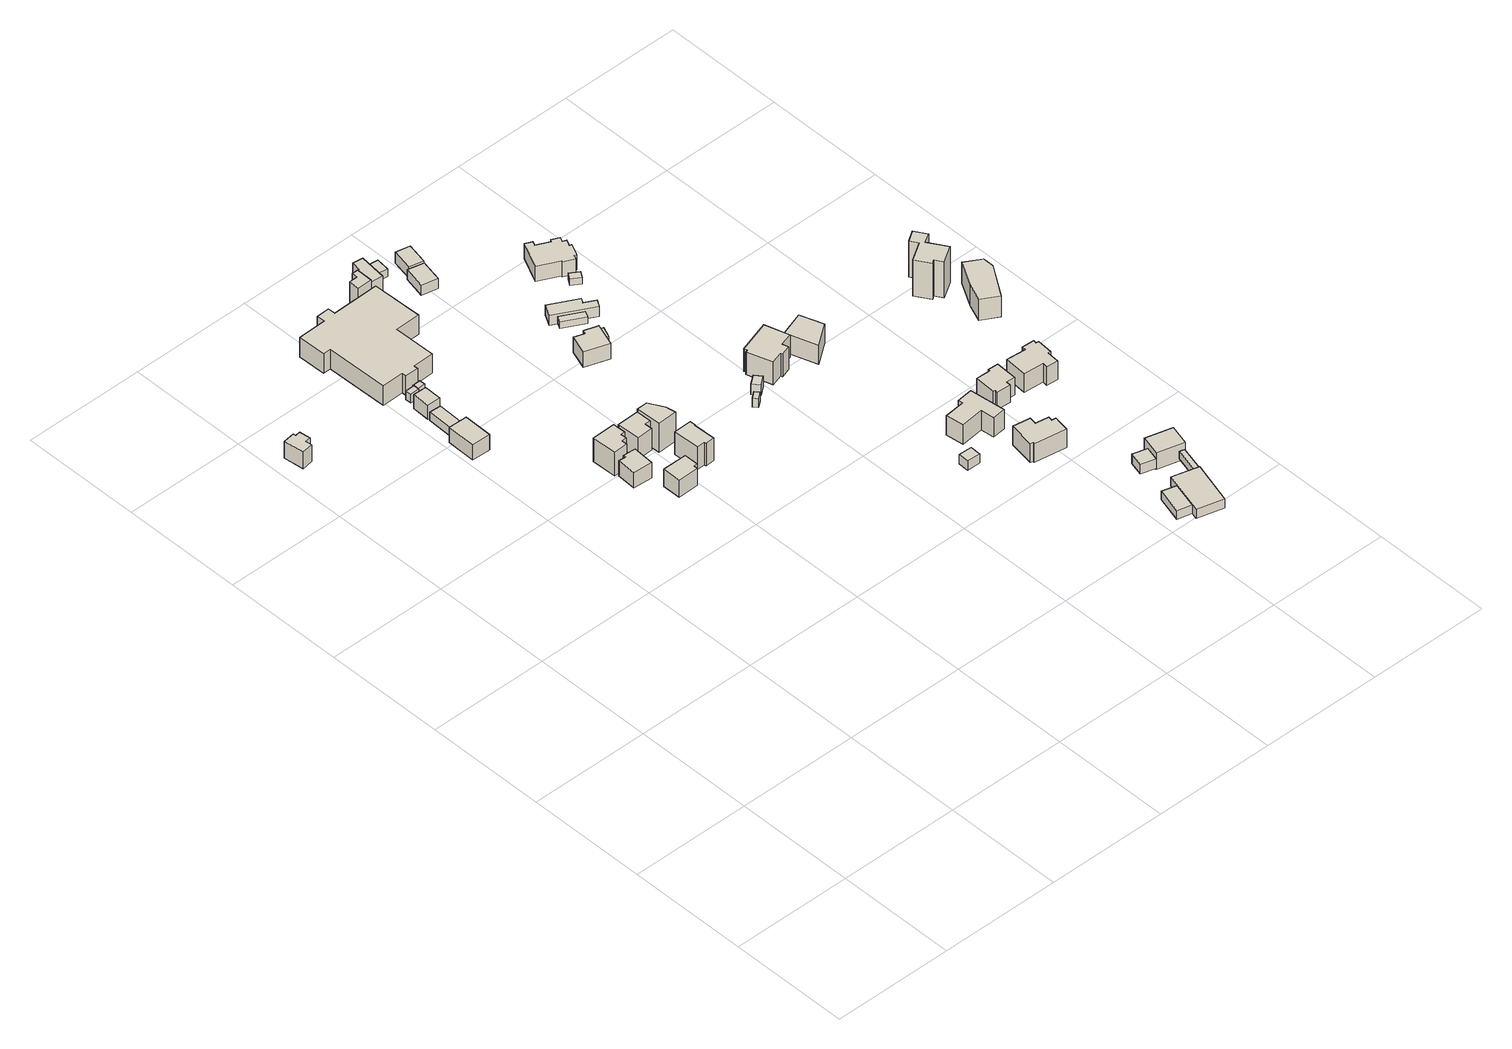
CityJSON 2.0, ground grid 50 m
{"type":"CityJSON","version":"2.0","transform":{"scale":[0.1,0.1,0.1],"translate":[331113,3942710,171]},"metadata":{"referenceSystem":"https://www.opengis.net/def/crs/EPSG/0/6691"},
"CityObjects":{
"building1":{"type":"Building","attributes":{"usage":"431","measuredHeight":8.2,"storeysAboveGround":1,"BuildingIDAttribute.prefecture":"14","BuildingIDAttribute.city":"14151","BuildingDetailAttribute.totalFloorArea":32.72,"BuildingDetailAttribute.buildingFootprintArea":32.72,"BuildingDetailAttribute.buildingStructureType":"610","BuildingDetailAttribute.buildingStructureOrgType":"2","BuildingDetailAttribute.orgUsage":"141","BuildingDetailAttribute.surveyYear":2015,"BuildingLandSlideRiskAttribute.description":"1","BuildingLandSlideRiskAttribute.areaType":"1"},"geometry":[{"type":"Solid","lod":"1","boundaries":[[[[0,1,2,3,4,5,6,7]],[[6,8,9,7]],[[5,10,8,6]],[[4,11,10,5]],[[3,12,11,4]],[[2,13,12,3]],[[1,14,13,2]],[[0,15,14,1]],[[7,9,15,0]],[[8,10,11,12,13,14,15,9]]]]}]},
"building2":{"type":"Building","attributes":{"usage":"411","measuredHeight":7.9,"storeysAboveGround":2,"BuildingIDAttribute.prefecture":"14","BuildingIDAttribute.city":"14151","BuildingDetailAttribute.totalFloorArea":114.06,"BuildingDetailAttribute.buildingFootprintArea":57.03,"BuildingDetailAttribute.buildingStructureType":"601","BuildingDetailAttribute.buildingStructureOrgType":"1","BuildingDetailAttribute.orgUsage":"10","BuildingDetailAttribute.surveyYear":2015},"geometry":[{"type":"Solid","lod":"1","boundaries":[[[[16,17,18,19,20,21]],[[20,22,23,21]],[[19,24,22,20]],[[18,25,24,19]],[[17,26,25,18]],[[16,27,26,17]],[[21,23,27,16]],[[22,24,25,26,27,23]]]]}]},
"building3":{"type":"Building","attributes":{"usage":"441","measuredHeight":7.4,"storeysAboveGround":2,"BuildingIDAttribute.prefecture":"14","BuildingIDAttribute.city":"14151","BuildingDetailAttribute.totalFloorArea":136.22,"BuildingDetailAttribute.buildingFootprintArea":68.11,"BuildingDetailAttribute.buildingStructureType":"610","BuildingDetailAttribute.buildingStructureOrgType":"2","BuildingDetailAttribute.orgUsage":"160","BuildingDetailAttribute.surveyYear":2015},"geometry":[{"type":"Solid","lod":"1","boundaries":[[[[28,29,30,31]],[[30,32,33,31]],[[29,34,32,30]],[[28,35,34,29]],[[31,33,35,28]],[[32,34,35,33]]]]}]},
"building4":{"type":"Building","attributes":{"usage":"413","measuredHeight":8.9,"storeysAboveGround":2,"BuildingIDAttribute.prefecture":"14","BuildingIDAttribute.city":"14151","BuildingDetailAttribute.totalFloorArea":121.96,"BuildingDetailAttribute.buildingFootprintArea":60.98,"BuildingDetailAttribute.buildingStructureType":"601","BuildingDetailAttribute.buildingStructureOrgType":"1","BuildingDetailAttribute.orgUsage":"30","BuildingDetailAttribute.surveyYear":2015},"geometry":[{"type":"Solid","lod":"1","boundaries":[[[[36,37,38,39,40,41]],[[40,42,43,41]],[[39,44,42,40]],[[38,45,44,39]],[[37,46,45,38]],[[36,47,46,37]],[[41,43,47,36]],[[42,44,45,46,47,43]]]]}]},
"building5":{"type":"Building","attributes":{"usage":"441","measuredHeight":4.4,"storeysAboveGround":2,"BuildingIDAttribute.prefecture":"14","BuildingIDAttribute.city":"14151","BuildingDetailAttribute.totalFloorArea":79.55,"BuildingDetailAttribute.buildingFootprintArea":39.77,"BuildingDetailAttribute.buildingStructureType":"610","BuildingDetailAttribute.buildingStructureOrgType":"2","BuildingDetailAttribute.orgUsage":"160","BuildingDetailAttribute.surveyYear":2015},"geometry":[{"type":"Solid","lod":"1","boundaries":[[[[48,49,50,51]],[[50,52,53,51]],[[49,54,52,50]],[[48,55,54,49]],[[51,53,55,48]],[[52,54,55,53]]]]}]},
"building6":{"type":"Building","attributes":{"usage":"411","measuredHeight":11.8,"storeysAboveGround":2,"BuildingIDAttribute.prefecture":"14","BuildingIDAttribute.city":"14151","BuildingDetailAttribute.totalFloorArea":140.79,"BuildingDetailAttribute.buildingFootprintArea":70.39,"BuildingDetailAttribute.buildingStructureType":"601","BuildingDetailAttribute.buildingStructureOrgType":"1","BuildingDetailAttribute.orgUsage":"10","BuildingDetailAttribute.surveyYear":2015,"BuildingLandSlideRiskAttribute.description":"1","BuildingLandSlideRiskAttribute.areaType":"1"},"geometry":[{"type":"Solid","lod":"1","boundaries":[[[[56,57,58,59,60,61,62,63]],[[62,64,65,63]],[[61,66,64,62]],[[60,67,66,61]],[[59,68,67,60]],[[58,69,68,59]],[[57,70,69,58]],[[56,71,70,57]],[[63,65,71,56]],[[64,66,67,68,69,70,71,65]]]]}]},
"building7":{"type":"Building","attributes":{"usage":"441","measuredHeight":6.9,"storeysAboveGround":2,"BuildingIDAttribute.prefecture":"14","BuildingIDAttribute.city":"14151","BuildingDetailAttribute.totalFloorArea":80.06,"BuildingDetailAttribute.buildingFootprintArea":40.03,"BuildingDetailAttribute.buildingStructureType":"610","BuildingDetailAttribute.buildingStructureOrgType":"2","BuildingDetailAttribute.orgUsage":"160","BuildingDetailAttribute.surveyYear":2015},"geometry":[{"type":"Solid","lod":"1","boundaries":[[[[72,73,74,75]],[[74,76,77,75]],[[73,78,76,74]],[[72,79,78,73]],[[75,77,79,72]],[[76,78,79,77]]]]}]},
"building8":{"type":"Building","attributes":{"measuredHeight":4.4,"BuildingIDAttribute.prefecture":"14","BuildingIDAttribute.city":"14151","BuildingDetailAttribute.surveyYear":2015},"geometry":[{"type":"Solid","lod":"1","boundaries":[[[[80,81,82,83]],[[82,84,85,83]],[[81,86,84,82]],[[80,87,86,81]],[[83,85,87,80]],[[84,86,87,85]]]]}]},
"building9":{"type":"Building","attributes":{"BuildingIDAttribute.prefecture":"14","BuildingIDAttribute.city":"14151","BuildingDetailAttribute.surveyYear":2015},"geometry":[{"type":"Solid","lod":"1","boundaries":[[[[88,89,90,91]],[[90,92,93,91]],[[89,94,92,90]],[[88,95,94,89]],[[91,93,95,88]],[[92,94,95,93]]]]}]},
"building10":{"type":"Building","attributes":{"usage":"411","measuredHeight":10.5,"storeysAboveGround":2,"BuildingIDAttribute.prefecture":"14","BuildingIDAttribute.city":"14151","BuildingDetailAttribute.totalFloorArea":129.42,"BuildingDetailAttribute.buildingFootprintArea":64.71,"BuildingDetailAttribute.buildingStructureType":"601","BuildingDetailAttribute.buildingStructureOrgType":"1","BuildingDetailAttribute.orgUsage":"10","BuildingDetailAttribute.surveyYear":2015,"BuildingLandSlideRiskAttribute.description":"1","BuildingLandSlideRiskAttribute.areaType":"1"},"geometry":[{"type":"Solid","lod":"1","boundaries":[[[[96,97,98,99,100,101]],[[100,102,103,101]],[[99,104,102,100]],[[98,105,104,99]],[[97,106,105,98]],[[96,107,106,97]],[[101,103,107,96]],[[102,104,105,106,107,103]]]]}]},
"building11":{"type":"Building","attributes":{"usage":"411","measuredHeight":11.4,"storeysAboveGround":2,"BuildingIDAttribute.prefecture":"14","BuildingIDAttribute.city":"14151","BuildingDetailAttribute.totalFloorArea":99.02,"BuildingDetailAttribute.buildingFootprintArea":49.51,"BuildingDetailAttribute.buildingStructureType":"601","BuildingDetailAttribute.buildingStructureOrgType":"1","BuildingDetailAttribute.orgUsage":"10","BuildingDetailAttribute.surveyYear":2015},"geometry":[{"type":"Solid","lod":"1","boundaries":[[[[108,109,110,111,112,113,114,115]],[[114,116,117,115]],[[113,118,116,114]],[[112,119,118,113]],[[111,120,119,112]],[[110,121,120,111]],[[109,122,121,110]],[[108,123,122,109]],[[115,117,123,108]],[[116,118,119,120,121,122,123,117]]]]}]},
"building12":{"type":"Building","attributes":{"usage":"441","measuredHeight":11.1,"storeysAboveGround":1,"BuildingIDAttribute.prefecture":"14","BuildingIDAttribute.city":"14151","BuildingDetailAttribute.totalFloorArea":965,"BuildingDetailAttribute.buildingFootprintArea":965,"BuildingDetailAttribute.buildingStructureType":"610","BuildingDetailAttribute.buildingStructureOrgType":"2","BuildingDetailAttribute.orgUsage":"160","BuildingDetailAttribute.surveyYear":2015,"BuildingLandSlideRiskAttribute.description":"1","BuildingLandSlideRiskAttribute.areaType":"1"},"geometry":[{"type":"Solid","lod":"1","boundaries":[[[[124,125,126,127,128,129,130,131,132,133,134,135,136,137,138,139]],[[138,140,141,139]],[[137,142,140,138]],[[136,143,142,137]],[[135,144,143,136]],[[134,145,144,135]],[[133,146,145,134]],[[132,147,146,133]],[[131,148,147,132]],[[130,149,148,131]],[[129,150,149,130]],[[128,151,150,129]],[[127,152,151,128]],[[126,153,152,127]],[[125,154,153,126]],[[124,155,154,125]],[[139,141,155,124]],[[140,142,143,144,145,146,147,148,149,150,151,152,153,154,155,141]]]]}]},
"building13":{"type":"Building","attributes":{"usage":"411","measuredHeight":14.2,"storeysAboveGround":2,"BuildingIDAttribute.prefecture":"14","BuildingIDAttribute.city":"14151","BuildingDetailAttribute.totalFloorArea":115.05,"BuildingDetailAttribute.buildingFootprintArea":57.52,"BuildingDetailAttribute.buildingStructureType":"601","BuildingDetailAttribute.buildingStructureOrgType":"1","BuildingDetailAttribute.orgUsage":"10","BuildingDetailAttribute.surveyYear":2015,"BuildingLandSlideRiskAttribute.description":"1","BuildingLandSlideRiskAttribute.areaType":"1"},"geometry":[{"type":"Solid","lod":"1","boundaries":[[[[156,157,158,159,160]],[[159,161,162,160]],[[158,163,161,159]],[[157,164,163,158]],[[156,165,164,157]],[[160,162,165,156]],[[161,163,164,165,162]]]]}]},
"building14":{"type":"Building","attributes":{"measuredHeight":4.7,"BuildingIDAttribute.prefecture":"14","BuildingIDAttribute.city":"14151","BuildingDetailAttribute.surveyYear":2015},"geometry":[{"type":"Solid","lod":"1","boundaries":[[[[166,167,168,169]],[[168,170,171,169]],[[167,172,170,168]],[[166,173,172,167]],[[169,171,173,166]],[[170,172,173,171]]]]}]},
"building15":{"type":"Building","attributes":{"measuredHeight":19.8,"BuildingIDAttribute.prefecture":"14","BuildingIDAttribute.city":"14151","BuildingDetailAttribute.surveyYear":2015,"BuildingLandSlideRiskAttribute.description":"1","BuildingLandSlideRiskAttribute.areaType":"1"},"geometry":[{"type":"Solid","lod":"1","boundaries":[[[[174,175,176,177,178,179]],[[178,180,181,179]],[[177,182,180,178]],[[176,183,182,177]],[[175,184,183,176]],[[174,185,184,175]],[[179,181,185,174]],[[180,182,183,184,185,181]]]]}]},
"building16":{"type":"Building","attributes":{"measuredHeight":4.2,"BuildingIDAttribute.prefecture":"14","BuildingIDAttribute.city":"14151","BuildingDetailAttribute.surveyYear":2015},"geometry":[{"type":"Solid","lod":"1","boundaries":[[[[186,187,188,189]],[[188,190,191,189]],[[187,192,190,188]],[[186,193,192,187]],[[189,191,193,186]],[[190,192,193,191]]]]}]},
"building17":{"type":"Building","attributes":{"measuredHeight":4.5,"BuildingIDAttribute.prefecture":"14","BuildingIDAttribute.city":"14151","BuildingDetailAttribute.surveyYear":2015},"geometry":[{"type":"Solid","lod":"1","boundaries":[[[[194,195,196,197]],[[196,198,199,197]],[[195,200,198,196]],[[194,201,200,195]],[[197,199,201,194]],[[198,200,201,199]]]]}]},
"building18":{"type":"Building","attributes":{"usage":"441","measuredHeight":18.5,"storeysAboveGround":1,"BuildingIDAttribute.prefecture":"14","BuildingIDAttribute.city":"14151","BuildingDetailAttribute.totalFloorArea":28.85,"BuildingDetailAttribute.buildingFootprintArea":28.85,"BuildingDetailAttribute.buildingStructureType":"610","BuildingDetailAttribute.buildingStructureOrgType":"2","BuildingDetailAttribute.orgUsage":"160","BuildingDetailAttribute.surveyYear":2015,"BuildingLandSlideRiskAttribute.description":"1","BuildingLandSlideRiskAttribute.areaType":"1"},"geometry":[{"type":"Solid","lod":"1","boundaries":[[[[202,203,204,205,206,207]],[[206,208,209,207]],[[205,210,208,206]],[[204,211,210,205]],[[203,212,211,204]],[[202,213,212,203]],[[207,209,213,202]],[[208,210,211,212,213,209]]]]}]},
"building19":{"type":"Building","attributes":{"usage":"413","measuredHeight":12.4,"storeysAboveGround":2,"BuildingIDAttribute.prefecture":"14","BuildingIDAttribute.city":"14151","BuildingDetailAttribute.totalFloorArea":224.4,"BuildingDetailAttribute.buildingFootprintArea":112.2,"BuildingDetailAttribute.buildingStructureType":"601","BuildingDetailAttribute.buildingStructureOrgType":"1","BuildingDetailAttribute.orgUsage":"30","BuildingDetailAttribute.surveyYear":2015},"geometry":[{"type":"Solid","lod":"1","boundaries":[[[[214,215,216,217,218,219,220,221,222,223]],[[222,224,225,223]],[[221,226,224,222]],[[220,227,226,221]],[[219,228,227,220]],[[218,229,228,219]],[[217,230,229,218]],[[216,231,230,217]],[[215,232,231,216]],[[214,233,232,215]],[[223,225,233,214]],[[224,226,227,228,229,230,231,232,233,225]]]]}]},
"building20":{"type":"Building","attributes":{"usage":"411","measuredHeight":9.4,"storeysAboveGround":2,"BuildingIDAttribute.prefecture":"14","BuildingIDAttribute.city":"14151","BuildingDetailAttribute.totalFloorArea":216.5,"BuildingDetailAttribute.buildingFootprintArea":108.25,"BuildingDetailAttribute.buildingStructureType":"601","BuildingDetailAttribute.buildingStructureOrgType":"1","BuildingDetailAttribute.orgUsage":"10","BuildingDetailAttribute.surveyYear":2015},"geometry":[{"type":"Solid","lod":"1","boundaries":[[[[234,235,236,237,238,239,240,241]],[[240,242,243,241]],[[239,244,242,240]],[[238,245,244,239]],[[237,246,245,238]],[[236,247,246,237]],[[235,248,247,236]],[[234,249,248,235]],[[241,243,249,234]],[[242,244,245,246,247,248,249,243]]]]}]},
"building21":{"type":"Building","attributes":{"usage":"451","measuredHeight":5.1,"storeysAboveGround":1,"BuildingIDAttribute.prefecture":"14","BuildingIDAttribute.city":"14151","BuildingDetailAttribute.totalFloorArea":10.62,"BuildingDetailAttribute.buildingFootprintArea":10.62,"BuildingDetailAttribute.buildingStructureType":"601","BuildingDetailAttribute.buildingStructureOrgType":"1","BuildingDetailAttribute.orgUsage":"200","BuildingDetailAttribute.surveyYear":2015},"geometry":[{"type":"Solid","lod":"1","boundaries":[[[[250,251,252,253]],[[252,254,255,253]],[[251,256,254,252]],[[250,257,256,251]],[[253,255,257,250]],[[254,256,257,255]]]]}]},
"building22":{"type":"Building","attributes":{"measuredHeight":6.7,"BuildingIDAttribute.prefecture":"14","BuildingIDAttribute.city":"14151","BuildingDetailAttribute.surveyYear":2015},"geometry":[{"type":"Solid","lod":"1","boundaries":[[[[258,259,260,261]],[[260,262,263,261]],[[259,264,262,260]],[[258,265,264,259]],[[261,263,265,258]],[[262,264,265,263]]]]}]},
"building23":{"type":"Building","attributes":{"measuredHeight":4.4,"BuildingIDAttribute.prefecture":"14","BuildingIDAttribute.city":"14151","BuildingDetailAttribute.surveyYear":2015,"BuildingLandSlideRiskAttribute.description":"1","BuildingLandSlideRiskAttribute.areaType":"1"},"geometry":[{"type":"Solid","lod":"1","boundaries":[[[[266,267,268,269]],[[268,270,271,269]],[[267,272,270,268]],[[266,273,272,267]],[[269,271,273,266]],[[270,272,273,271]]]]}]},
"building24":{"type":"Building","attributes":{"usage":"411","measuredHeight":8.8,"storeysAboveGround":1,"BuildingIDAttribute.prefecture":"14","BuildingIDAttribute.city":"14151","BuildingDetailAttribute.totalFloorArea":79.18,"BuildingDetailAttribute.buildingFootprintArea":79.18,"BuildingDetailAttribute.buildingStructureType":"601","BuildingDetailAttribute.buildingStructureOrgType":"1","BuildingDetailAttribute.orgUsage":"10","BuildingDetailAttribute.surveyYear":2015},"geometry":[{"type":"Solid","lod":"1","boundaries":[[[[274,275,276,277,278,279]],[[278,280,281,279]],[[277,282,280,278]],[[276,283,282,277]],[[275,284,283,276]],[[274,285,284,275]],[[279,281,285,274]],[[280,282,283,284,285,281]]]]}]},
"building25":{"type":"Building","attributes":{"measuredHeight":5.3,"BuildingIDAttribute.prefecture":"14","BuildingIDAttribute.city":"14151","BuildingDetailAttribute.surveyYear":2015},"geometry":[{"type":"Solid","lod":"1","boundaries":[[[[286,287,288,289]],[[288,290,291,289]],[[287,292,290,288]],[[286,293,292,287]],[[289,291,293,286]],[[290,292,293,291]]]]}]},
"building26":{"type":"Building","attributes":{"measuredHeight":5,"BuildingIDAttribute.prefecture":"14","BuildingIDAttribute.city":"14151","BuildingDetailAttribute.surveyYear":2015},"geometry":[{"type":"Solid","lod":"1","boundaries":[[[[294,295,296,297]],[[296,298,299,297]],[[295,300,298,296]],[[294,301,300,295]],[[297,299,301,294]],[[298,300,301,299]]]]}]},
"building27":{"type":"Building","attributes":{"measuredHeight":5.9,"BuildingIDAttribute.prefecture":"14","BuildingIDAttribute.city":"14151","BuildingDetailAttribute.surveyYear":2015},"geometry":[{"type":"Solid","lod":"1","boundaries":[[[[302,303,304,305]],[[304,306,307,305]],[[303,308,306,304]],[[302,309,308,303]],[[305,307,309,302]],[[306,308,309,307]]]]}]},
"building28":{"type":"Building","attributes":{"measuredHeight":4.2,"BuildingIDAttribute.prefecture":"14","BuildingIDAttribute.city":"14151","BuildingDetailAttribute.surveyYear":2015},"geometry":[{"type":"Solid","lod":"1","boundaries":[[[[310,311,312,313]],[[312,314,315,313]],[[311,316,314,312]],[[310,317,316,311]],[[313,315,317,310]],[[314,316,317,315]]]]}]},
"building29":{"type":"Building","attributes":{"measuredHeight":5.7,"BuildingIDAttribute.prefecture":"14","BuildingIDAttribute.city":"14151","BuildingDetailAttribute.surveyYear":2015},"geometry":[{"type":"Solid","lod":"1","boundaries":[[[[318,319,261,320]],[[261,321,322,320]],[[319,323,321,261]],[[318,324,323,319]],[[320,322,324,318]],[[321,323,324,322]]]]}]},
"building30":{"type":"Building","attributes":{"usage":"413","measuredHeight":12.3,"storeysAboveGround":1,"BuildingIDAttribute.prefecture":"14","BuildingIDAttribute.city":"14151","BuildingDetailAttribute.totalFloorArea":143.59,"BuildingDetailAttribute.buildingFootprintArea":143.59,"BuildingDetailAttribute.buildingStructureType":"601","BuildingDetailAttribute.buildingStructureOrgType":"1","BuildingDetailAttribute.orgUsage":"30","BuildingDetailAttribute.surveyYear":2015},"geometry":[{"type":"Solid","lod":"1","boundaries":[[[[325,326,327,328,329,330,331,332,333,334,335]],[[334,336,337,335]],[[333,338,336,334]],[[332,339,338,333]],[[331,340,339,332]],[[330,341,340,331]],[[329,342,341,330]],[[328,343,342,329]],[[327,344,343,328]],[[326,345,344,327]],[[325,346,345,326]],[[335,337,346,325]],[[336,338,339,340,341,342,343,344,345,346,337]]]]}]},
"building31":{"type":"Building","attributes":{"measuredHeight":8.1,"BuildingIDAttribute.prefecture":"14","BuildingIDAttribute.city":"14151","BuildingDetailAttribute.surveyYear":2015},"geometry":[{"type":"Solid","lod":"1","boundaries":[[[[347,348,349,350]],[[349,351,352,350]],[[348,353,351,349]],[[347,354,353,348]],[[350,352,354,347]],[[351,353,354,352]]]]}]},
"building32":{"type":"Building","attributes":{"BuildingIDAttribute.prefecture":"14","BuildingIDAttribute.city":"14151","BuildingDetailAttribute.surveyYear":2015},"geometry":[{"type":"Solid","lod":"1","boundaries":[[[[355,356,357,358]],[[357,359,360,358]],[[356,361,359,357]],[[355,362,361,356]],[[358,360,362,355]],[[359,361,362,360]]]]}]},
"building33":{"type":"Building","attributes":{"usage":"411","measuredHeight":5.2,"storeysAboveGround":1,"BuildingIDAttribute.prefecture":"14","BuildingIDAttribute.city":"14151","BuildingDetailAttribute.totalFloorArea":71.9,"BuildingDetailAttribute.buildingFootprintArea":71.9,"BuildingDetailAttribute.buildingStructureType":"601","BuildingDetailAttribute.buildingStructureOrgType":"1","BuildingDetailAttribute.orgUsage":"10","BuildingDetailAttribute.surveyYear":2015},"geometry":[{"type":"Solid","lod":"1","boundaries":[[[[363,364,365,366,367,368]],[[367,369,370,368]],[[366,371,369,367]],[[365,372,371,366]],[[364,373,372,365]],[[363,374,373,364]],[[368,370,374,363]],[[369,371,372,373,374,370]]]]}]},
"building34":{"type":"Building","attributes":{"usage":"411","measuredHeight":9.4,"storeysAboveGround":2,"BuildingIDAttribute.prefecture":"14","BuildingIDAttribute.city":"14151","BuildingDetailAttribute.totalFloorArea":157.94,"BuildingDetailAttribute.buildingFootprintArea":78.97,"BuildingDetailAttribute.buildingStructureType":"601","BuildingDetailAttribute.buildingStructureOrgType":"1","BuildingDetailAttribute.orgUsage":"10","BuildingDetailAttribute.surveyYear":2015},"geometry":[{"type":"Solid","lod":"1","boundaries":[[[[375,376,377,378,379,380,381,382,383,384]],[[383,385,386,384]],[[382,387,385,383]],[[381,388,387,382]],[[380,389,388,381]],[[379,390,389,380]],[[378,391,390,379]],[[377,392,391,378]],[[376,393,392,377]],[[375,394,393,376]],[[384,386,394,375]],[[385,387,388,389,390,391,392,393,394,386]]]]}]},
"building35":{"type":"Building","attributes":{"usage":"413","measuredHeight":9.4,"storeysAboveGround":2,"BuildingIDAttribute.prefecture":"14","BuildingIDAttribute.city":"14151","BuildingDetailAttribute.totalFloorArea":155.04,"BuildingDetailAttribute.buildingFootprintArea":77.52,"BuildingDetailAttribute.buildingStructureType":"601","BuildingDetailAttribute.buildingStructureOrgType":"1","BuildingDetailAttribute.orgUsage":"30","BuildingDetailAttribute.surveyYear":2015,"BuildingLandSlideRiskAttribute.description":"1","BuildingLandSlideRiskAttribute.areaType":"1"},"geometry":[{"type":"Solid","lod":"1","boundaries":[[[[395,396,397,398]],[[397,399,400,398]],[[396,401,399,397]],[[395,402,401,396]],[[398,400,402,395]],[[399,401,402,400]]]]}]},
"building36":{"type":"Building","attributes":{"BuildingIDAttribute.prefecture":"14","BuildingIDAttribute.city":"14151","BuildingDetailAttribute.surveyYear":2015},"geometry":[{"type":"Solid","lod":"1","boundaries":[[[[403,404,405,406]],[[405,407,408,406]],[[404,409,407,405]],[[403,410,409,404]],[[406,408,410,403]],[[407,409,410,408]]]]}]},
"building37":{"type":"Building","attributes":{"usage":"411","measuredHeight":10.2,"storeysAboveGround":2,"BuildingIDAttribute.prefecture":"14","BuildingIDAttribute.city":"14151","BuildingDetailAttribute.totalFloorArea":241.25,"BuildingDetailAttribute.buildingFootprintArea":120.62,"BuildingDetailAttribute.buildingStructureType":"601","BuildingDetailAttribute.buildingStructureOrgType":"1","BuildingDetailAttribute.orgUsage":"10","BuildingDetailAttribute.surveyYear":2015},"geometry":[{"type":"Solid","lod":"1","boundaries":[[[[411,412,413,414,415,416,417,418,419,420,421,422]],[[421,423,424,422]],[[420,425,423,421]],[[419,426,425,420]],[[418,427,426,419]],[[417,428,427,418]],[[416,429,428,417]],[[415,430,429,416]],[[414,431,430,415]],[[413,432,431,414]],[[412,433,432,413]],[[411,434,433,412]],[[422,424,434,411]],[[423,425,426,427,428,429,430,431,432,433,434,424]]]]}]},
"building38":{"type":"Building","attributes":{"usage":"411","measuredHeight":8.3,"storeysAboveGround":2,"BuildingIDAttribute.prefecture":"14","BuildingIDAttribute.city":"14151","BuildingDetailAttribute.totalFloorArea":234.53,"BuildingDetailAttribute.buildingFootprintArea":117.27,"BuildingDetailAttribute.buildingStructureType":"601","BuildingDetailAttribute.buildingStructureOrgType":"1","BuildingDetailAttribute.orgUsage":"10","BuildingDetailAttribute.surveyYear":2015},"geometry":[{"type":"Solid","lod":"1","boundaries":[[[[435,436,437,438,439,440,441,442,443,444,445,446,447,448,449,450]],[[449,451,452,450]],[[448,453,451,449]],[[447,454,453,448]],[[446,455,454,447]],[[445,456,455,446]],[[444,457,456,445]],[[443,458,457,444]],[[442,459,458,443]],[[441,460,459,442]],[[440,461,460,441]],[[439,462,461,440]],[[438,463,462,439]],[[437,464,463,438]],[[436,465,464,437]],[[435,466,465,436]],[[450,452,466,435]],[[451,453,454,455,456,457,458,459,460,461,462,463,464,465,466,452]]]]}]},
"building39":{"type":"Building","attributes":{"usage":"441","measuredHeight":10.5,"storeysAboveGround":2,"BuildingIDAttribute.prefecture":"14","BuildingIDAttribute.city":"14151","BuildingDetailAttribute.totalFloorArea":296.55,"BuildingDetailAttribute.buildingFootprintArea":148.28,"BuildingDetailAttribute.buildingStructureType":"610","BuildingDetailAttribute.buildingStructureOrgType":"2","BuildingDetailAttribute.orgUsage":"172","BuildingDetailAttribute.surveyYear":2015},"geometry":[{"type":"Solid","lod":"1","boundaries":[[[[467,468,469,470,471,472]],[[471,473,474,472]],[[470,475,473,471]],[[469,476,475,470]],[[468,477,476,469]],[[467,478,477,468]],[[472,474,478,467]],[[473,475,476,477,478,474]]]]}]},
"building40":{"type":"Building","attributes":{"usage":"411","measuredHeight":17.9,"storeysAboveGround":2,"BuildingIDAttribute.prefecture":"14","BuildingIDAttribute.city":"14151","BuildingDetailAttribute.totalFloorArea":203.14,"BuildingDetailAttribute.buildingFootprintArea":101.57,"BuildingDetailAttribute.buildingStructureType":"601","BuildingDetailAttribute.buildingStructureOrgType":"1","BuildingDetailAttribute.orgUsage":"10","BuildingDetailAttribute.surveyYear":2015,"BuildingLandSlideRiskAttribute.description":"1","BuildingLandSlideRiskAttribute.areaType":"1"},"geometry":[{"type":"Solid","lod":"1","boundaries":[[[[479,480,481,482,483,484,485,486,487,488]],[[487,489,490,488]],[[486,491,489,487]],[[485,492,491,486]],[[484,493,492,485]],[[483,494,493,484]],[[482,495,494,483]],[[481,496,495,482]],[[480,497,496,481]],[[479,498,497,480]],[[488,490,498,479]],[[489,491,492,493,494,495,496,497,498,490]]]]}]}
},
"vertices":[
[2,2775,95],[49,2781,95],[51,2770,95],[71,2773,95],[77,2727,95],[55,2725,95],[58,2698,95],[12,2692,95],[58,2698,173],[12,2692,173],[55,2725,173],[77,2727,173],[71,2773,173],[51,2770,173],[49,2781,173],[2,2775,173],
[688,1684,300],[608,1689,300],[613,1768,300],[642,1766,300],[642,1777,300],[694,1774,300],[642,1777,370],[694,1774,370],[642,1766,370],[613,1768,370],[608,1689,370],[688,1684,370],
[428,2295,138],[431,2414,138],[508,2412,138],[505,2293,138],[508,2412,208],[505,2293,208],[431,2414,208],[428,2295,208],
[785,1622,305],[785,1563,305],[770,1563,305],[770,1546,305],[684,1545,305],[684,1622,305],[684,1545,384],[684,1622,384],[770,1546,384],[770,1563,384],[785,1563,384],[785,1622,384],
[503,2428,138],[455,2430,138],[459,2540,138],[507,2538,138],[459,2540,176],[507,2538,176],[455,2430,176],[503,2428,176],
[632,1914,257],[728,1916,257],[729,1862,257],[712,1861,257],[713,1837,257],[692,1836,257],[693,1813,257],[634,1812,257],[693,1813,366],[634,1812,366],[692,1836,366],[713,1837,366],[712,1861,366],[729,1862,366],[728,1916,366],[632,1914,366],
[513,2547,138],[458,2548,138],[460,2620,138],[514,2619,138],[460,2620,203],[514,2619,203],[458,2548,203],[513,2547,203],
[510,2672,138],[510,2648,138],[472,2648,138],[472,2672,138],[472,2648,178],[472,2672,178],[510,2648,178],[510,2672,178],
[549,2684,138],[549,2660,138],[515,2660,138],[515,2684,138],[515,2660,168],[515,2684,168],[549,2660,168],[549,2684,168],
[740,1905,267],[830,1907,267],[831,1844,267],[807,1844,267],[808,1811,267],[742,1809,267],[808,1811,366],[742,1809,366],[807,1844,366],[831,1844,366],[830,1907,366],[740,1905,366],
[845,1738,273],[919,1740,273],[920,1716,273],[917,1716,273],[920,1624,273],[882,1622,273],[882,1630,273],[849,1629,273],[882,1630,377],[849,1629,377],[882,1622,377],[920,1624,377],[917,1716,377],[920,1716,377],[919,1740,377],[845,1738,377],
[403,2973,122],[371,2972,122],[369,3088,122],[486,3091,122],[485,3124,122],[539,3126,122],[540,3095,122],[735,3099,122],[740,2893,122],[637,2891,122],[640,2719,122],[553,2717,122],[554,2700,122],[498,2699,122],[498,2717,122],[408,2715,122],[498,2717,211],[408,2715,211],[498,2699,211],[554,2700,211],[553,2717,211],[640,2719,211],[637,2891,211],[740,2893,211],[735,3099,211],[540,3095,211],[539,3126,211],[485,3124,211],[486,3091,211],[369,3088,211],[371,2972,211],[403,2973,211],
[844,1921,228],[888,1922,228],[921,1862,228],[927,1820,228],[847,1817,228],[927,1820,361],[847,1817,361],[921,1862,361],[888,1922,361],[844,1921,361],
[1359,816,554],[1357,772,554],[1302,774,554],[1304,818,554],[1302,774,597],[1304,818,597],[1357,772,597],[1359,816,597],
[751,3139,22],[691,3139,22],[692,3183,22],[726,3183,22],[726,3207,22],[752,3207,22],[726,3207,201],[752,3207,201],[726,3183,201],[692,3183,201],[691,3139,201],[751,3139,201],
[1679,61,593],[1621,77,593],[1650,185,593],[1708,169,593],[1650,185,632],[1708,169,632],[1621,77,632],[1679,61,632],
[1211,1734,295],[1224,1717,295],[1198,1696,295],[1184,1713,295],[1198,1696,335],[1184,1713,335],[1224,1717,335],[1211,1734,335],
[805,3139,10],[754,3145,10],[763,3219,10],[771,3218,10],[776,3256,10],[818,3251,10],[776,3256,185],[818,3251,185],[771,3218,185],[763,3219,185],[754,3145,185],[805,3139,185],
[1485,637,567],[1486,644,567],[1475,646,567],[1492,752,567],[1563,740,567],[1558,710,567],[1612,701,567],[1609,683,567],[1627,681,567],[1616,616,567],[1627,681,653],[1616,616,653],[1609,683,653],[1612,701,653],[1558,710,653],[1563,740,653],[1492,752,653],[1475,646,653],[1486,644,653],[1485,637,653],
[1411,994,502],[1495,1003,502],[1493,1022,502],[1558,1029,502],[1575,882,502],[1520,876,502],[1514,931,502],[1420,921,502],[1514,931,591],[1420,921,591],[1520,876,591],[1575,882,591],[1558,1029,591],[1493,1022,591],[1495,1003,591],[1411,994,591],
[1245,1734,296],[1223,1761,296],[1260,1789,296],[1281,1762,296],[1260,1789,343],[1281,1762,343],[1223,1761,343],[1245,1734,343],
[1778,6,593],[1671,35,593],[1721,213,593],[1828,183,593],[1721,213,635],[1828,183,635],[1671,35,635],[1778,6,635],
[826,3225,134],[860,3221,134],[854,3166,134],[819,3170,134],[854,3166,170],[819,3170,170],[860,3221,170],[826,3225,170],
[1020,2374,140],[1046,2452,140],[1089,2438,140],[1094,2453,140],[1149,2434,140],[1117,2341,140],[1149,2434,210],[1117,2341,210],[1094,2453,210],[1089,2438,210],[1046,2452,210],[1020,2374,210],
[887,3105,141],[953,3090,141],[933,2999,141],[867,3013,141],[933,2999,186],[867,3013,186],[953,3090,186],[887,3105,186],
[1749,315,588],[1691,331,588],[1706,389,588],[1765,373,588],[1706,389,632],[1765,373,632],[1691,331,632],[1749,315,632],
[895,3105,142],[913,3192,142],[972,3180,142],[954,3093,142],[972,3180,192],[954,3093,192],[913,3192,192],[895,3105,192],
[1165,2450,140],[1180,2444,140],[1163,2400,140],[1148,2406,140],[1163,2400,175],[1148,2406,175],[1180,2444,175],[1165,2450,175],
[1836,292,593],[1855,286,593],[1808,189,593],[1828,183,628],[1808,189,628],[1855,286,628],[1836,292,628],
[1416,1901,298],[1446,1803,298],[1394,1787,298],[1401,1763,298],[1360,1750,298],[1358,1757,298],[1310,1742,298],[1278,1844,298],[1288,1847,298],[1284,1859,298],[1284,1860,298],[1284,1859,402],[1284,1860,402],[1288,1847,402],[1278,1844,402],[1310,1742,402],[1358,1757,402],[1360,1750,402],[1401,1763,402],[1394,1787,402],[1446,1803,402],[1416,1901,402],
[1880,368,583],[1858,286,583],[1749,315,583],[1771,397,583],[1749,315,659],[1771,397,659],[1858,286,659],[1880,368,659],
[1199,2554,135],[1185,2527,135],[1099,2574,135],[1113,2600,135],[1099,2574,165],[1113,2600,165],[1185,2527,165],[1199,2554,165],
[1087,2614,131],[1113,2662,131],[1225,2602,131],[1214,2583,131],[1258,2559,131],[1242,2530,131],[1258,2559,176],[1242,2530,176],[1214,2583,176],[1225,2602,176],[1113,2662,176],[1087,2614,176],
[1714,976,508],[1678,978,508],[1677,960,508],[1620,963,508],[1621,974,508],[1612,975,508],[1616,1062,508],[1676,1059,508],[1676,1067,508],[1718,1065,508],[1676,1067,588],[1718,1065,588],[1676,1059,588],[1616,1062,588],[1612,975,588],[1621,974,588],[1620,963,588],[1677,960,588],[1678,978,588],[1714,976,588],
[1442,1829,308],[1541,1862,308],[1574,1767,308],[1485,1703,308],[1574,1767,395],[1485,1703,395],[1541,1862,395],[1442,1829,395],
[1331,2718,125],[1315,2693,125],[1279,2716,125],[1296,2742,125],[1279,2716,155],[1296,2742,155],[1315,2693,155],[1331,2718,155],
[1759,1064,499],[1839,1057,499],[1841,1073,499],[1890,1070,499],[1889,1057,499],[1900,1056,499],[1895,991,499],[1884,992,499],[1880,939,499],[1832,943,499],[1834,964,499],[1752,970,499],[1834,964,584],[1752,970,584],[1832,943,584],[1880,939,584],[1884,992,584],[1895,991,584],[1900,1056,584],[1889,1057,584],[1890,1070,584],[1841,1073,584],[1839,1057,584],[1759,1064,584],
[1267,2928,116],[1294,2915,116],[1287,2898,116],[1341,2872,116],[1345,2881,116],[1377,2866,116],[1368,2848,116],[1383,2841,116],[1371,2817,116],[1381,2813,116],[1357,2763,116],[1349,2767,116],[1341,2751,116],[1297,2772,116],[1300,2777,116],[1214,2818,116],[1300,2777,185],[1214,2818,185],[1297,2772,185],[1341,2751,185],[1349,2767,185],[1357,2763,185],[1381,2813,185],[1371,2817,185],[1383,2841,185],[1368,2848,185],[1377,2866,185],[1345,2881,185],[1341,2872,185],[1287,2898,185],[1294,2915,185],[1267,2928,185],
[1955,1452,448],[2013,1556,448],[2079,1517,448],[2079,1471,448],[1994,1341,448],[1926,1379,448],[1994,1341,544],[1926,1379,544],[2079,1471,544],[2079,1517,544],[2013,1556,544],[1955,1452,544],
[2052,1653,361],[1985,1611,361],[1965,1642,361],[1950,1633,361],[1913,1692,361],[1988,1739,361],[1969,1770,361],[2012,1798,361],[2042,1750,361],[2005,1727,361],[2042,1750,527],[2005,1727,527],[2012,1798,527],[1969,1770,527],[1988,1739,527],[1913,1692,527],[1950,1633,527],[1965,1642,527],[1985,1611,527],[2052,1653,527]
]}
